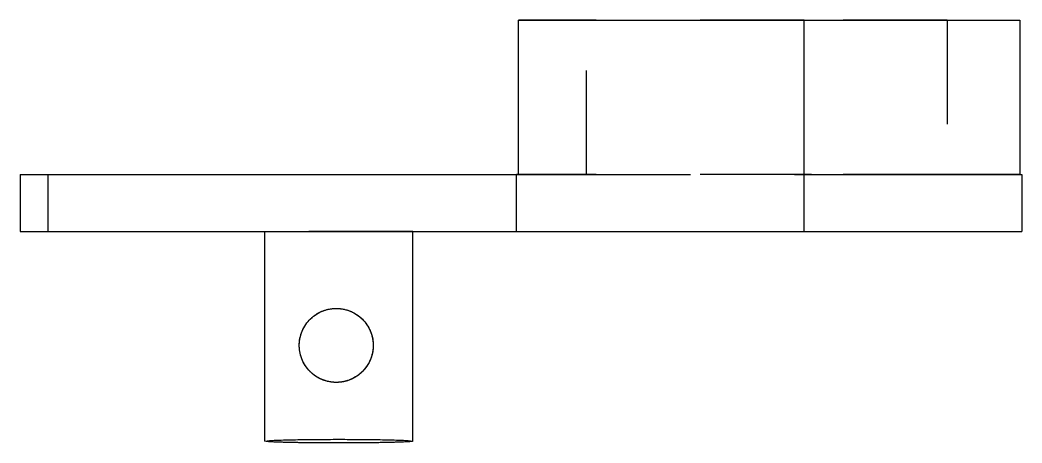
# Model space of a CAD drawing. Extents: x 0 to 1.57, y 0 to 1.56.
# Drawn here: x 0.611 to 1.574, y 1.155 to 1.561 of the extents above; entities that cross this region are included whole.
import ezdxf

# ---------------------------------------------------------------- set-up
doc = ezdxf.new("R2010")
doc.units = 0
doc.linetypes.add('HIDDEN', pattern=[0.04813, 0.032103, -0.016027])
doc.layers.add('LEFT', color=7, linetype='CONTINUOUS')
doc.layers.add('LEFT_HID', color=7, linetype='HIDDEN')

msp = doc.modelspace()

# ---------------------------------------------------------------- linework, layer by layer
at = {"layer": 'LEFT'}
for p, q in [((1.089752, 1.412809), (1.089752, 1.561247)), ((1.089752, 1.561247), (1.36434, 1.561247)), ((1.36434, 1.561247), (1.571372, 1.561247)), ((1.36434, 1.412809), (1.36434, 1.561247)), ((1.571372, 1.561247), (1.571372, 1.412809)), ((0.610943, 1.412809), (0.638025, 1.412809)), ((0.610943, 1.412809), (0.610943, 1.358122)), ((0.638025, 1.358122), (0.638025, 1.412809)), ((0.638025, 1.412809), (1.088025, 1.412809)), ((1.088025, 1.358122), (1.088025, 1.412809)), ((1.088025, 1.412809), (1.089752, 1.412809)), ((1.36434, 1.412809), (1.573551, 1.412809)), ((1.36434, 1.358122), (1.36434, 1.412809)), ((1.573551, 1.412809), (1.573551, 1.358122)), ((0.610943, 1.358122), (0.638025, 1.358122)), ((0.638025, 1.358122), (1.088025, 1.358122)), ((0.846232, 1.156801), (0.846232, 1.358122)), ((0.917284, 1.358121), (0.915541, 1.358122)), ((0.919028, 1.358122), (0.917284, 1.358121)), ((0.988337, 1.156801), (0.988337, 1.358122)), ((1.088025, 1.358122), (1.36434, 1.358122)), ((1.36434, 1.358122), (1.573551, 1.358122)), ((0.897409, 1.279752), (0.899012, 1.280596)), ((0.899012, 1.280596), (0.900656, 1.281357)), ((0.900656, 1.281357), (0.902337, 1.282033)), ((0.902337, 1.282033), (0.90405, 1.282623)), ((0.90405, 1.282623), (0.90579, 1.283124)), ((0.90579, 1.283124), (0.907555, 1.283536)), ((0.907555, 1.283536), (0.909337, 1.283858)), ((0.909337, 1.283858), (0.911134, 1.284088)), ((0.911134, 1.284088), (0.912941, 1.284227)), ((0.912941, 1.284227), (0.914752, 1.284273)), ((0.914752, 1.284273), (0.917284, 1.284183)), ((0.914752, 1.284273), (0.915684, 1.284261)), ((0.915684, 1.284261), (0.916617, 1.284224)), ((0.916617, 1.284224), (0.917547, 1.284163)), ((0.917284, 1.284183), (0.918968, 1.284022)), ((0.917547, 1.284163), (0.918476, 1.284077)), ((0.918476, 1.284077), (0.919403, 1.283967)), ((0.918968, 1.284022), (0.920641, 1.283781)), ((0.919403, 1.283967), (0.920326, 1.283833)), ((0.920326, 1.283833), (0.921245, 1.283674)), ((0.920641, 1.283781), (0.922302, 1.283461)), ((0.921245, 1.283674), (0.92216, 1.283492)), ((0.92216, 1.283492), (0.92307, 1.283285)), ((0.922302, 1.283461), (0.923945, 1.283063)), ((0.92307, 1.283285), (0.923974, 1.283055)), ((0.923945, 1.283063), (0.925567, 1.282586)), ((0.923974, 1.283055), (0.924871, 1.282801)), ((0.924871, 1.282801), (0.925762, 1.282524)), ((0.925567, 1.282586), (0.927165, 1.282033)), ((0.925762, 1.282524), (0.926645, 1.282223)), ((0.926645, 1.282223), (0.92752, 1.281899)), ((0.927165, 1.282033), (0.928735, 1.281405)), ((0.92752, 1.281899), (0.928386, 1.281552)), ((0.928386, 1.281552), (0.929243, 1.281183)), ((0.928735, 1.281405), (0.930273, 1.280703)), ((0.929243, 1.281183), (0.930089, 1.280791)), ((0.930089, 1.280791), (0.930926, 1.280378)), ((0.930273, 1.280703), (0.931776, 1.279928)), ((0.930926, 1.280378), (0.93175, 1.279942)), ((0.88653, 1.270326), (0.887667, 1.271737)), ((0.887667, 1.271737), (0.888874, 1.273087)), ((0.888874, 1.273087), (0.890149, 1.274375)), ((0.890149, 1.274375), (0.891487, 1.275596)), ((0.891487, 1.275596), (0.892886, 1.276747)), ((0.892886, 1.276747), (0.894342, 1.277825)), ((0.894342, 1.277825), (0.895851, 1.278828)), ((0.895851, 1.278828), (0.897409, 1.279752)), ((0.93175, 1.279942), (0.932564, 1.279485)), ((0.931776, 1.279928), (0.933241, 1.279082)), ((0.932564, 1.279485), (0.933365, 1.279007)), ((0.933241, 1.279082), (0.934663, 1.278168)), ((0.933365, 1.279007), (0.934153, 1.278508)), ((0.934153, 1.278508), (0.934927, 1.277988)), ((0.934663, 1.278168), (0.936041, 1.277188)), ((0.934927, 1.277988), (0.935688, 1.277448)), ((0.935688, 1.277448), (0.936435, 1.276889)), ((0.936041, 1.277188), (0.93737, 1.276142)), ((0.936435, 1.276889), (0.937166, 1.276309)), ((0.937166, 1.276309), (0.937882, 1.275711)), ((0.93737, 1.276142), (0.938648, 1.275035)), ((0.937882, 1.275711), (0.938582, 1.275095)), ((0.938582, 1.275095), (0.939266, 1.27446)), ((0.938648, 1.275035), (0.939872, 1.273868)), ((0.939266, 1.27446), (0.939932, 1.273808)), ((0.939872, 1.273868), (0.941039, 1.272644)), ((0.939932, 1.273808), (0.940582, 1.273138)), ((0.940582, 1.273138), (0.941213, 1.272451)), ((0.941039, 1.272644), (0.942146, 1.271366)), ((0.941213, 1.272451), (0.941826, 1.271748)), ((0.941826, 1.271748), (0.942421, 1.271029)), ((0.942146, 1.271366), (0.943191, 1.270037)), ((0.942421, 1.271029), (0.942997, 1.270295)), ((0.881341, 1.260822), (0.882, 1.26251)), ((0.882, 1.26251), (0.882744, 1.264161)), ((0.882744, 1.264161), (0.883571, 1.265773)), ((0.883571, 1.265773), (0.88448, 1.26734)), ((0.88448, 1.26734), (0.885467, 1.268859)), ((0.885467, 1.268859), (0.88653, 1.270326)), ((0.942997, 1.270295), (0.943553, 1.269546)), ((0.943191, 1.270037), (0.944172, 1.26866)), ((0.943553, 1.269546), (0.944089, 1.268783)), ((0.944089, 1.268783), (0.944605, 1.268006)), ((0.944172, 1.26866), (0.945087, 1.267237)), ((0.944605, 1.268006), (0.9451, 1.267215)), ((0.945087, 1.267237), (0.945932, 1.265773)), ((0.9451, 1.267215), (0.945575, 1.266412)), ((0.945575, 1.266412), (0.946028, 1.265597)), ((0.945932, 1.265773), (0.946707, 1.26427)), ((0.946028, 1.265597), (0.946459, 1.26477)), ((0.946459, 1.26477), (0.946869, 1.263931)), ((0.946707, 1.26427), (0.947409, 1.262732)), ((0.946869, 1.263931), (0.947257, 1.263083)), ((0.947257, 1.263083), (0.947622, 1.262225)), ((0.947409, 1.262732), (0.948038, 1.261162)), ((0.947622, 1.262225), (0.947965, 1.261357)), ((0.947965, 1.261357), (0.948284, 1.26048)), ((0.948038, 1.261162), (0.948591, 1.259564)), ((0.879255, 1.250197), (0.879375, 1.252004)), ((0.879316, 1.251285), (0.879359, 1.251825)), ((0.879359, 1.251825), (0.87941, 1.252364)), ((0.879375, 1.252004), (0.879587, 1.253803)), ((0.87941, 1.252364), (0.879469, 1.252902)), ((0.879469, 1.252902), (0.879537, 1.253439)), ((0.879537, 1.253439), (0.879612, 1.253975)), ((0.879587, 1.253803), (0.879891, 1.255589)), ((0.879612, 1.253975), (0.879696, 1.25451)), ((0.879696, 1.25451), (0.879788, 1.255043)), ((0.879788, 1.255043), (0.879888, 1.255575)), ((0.879888, 1.255575), (0.879996, 1.256106)), ((0.879891, 1.255589), (0.880285, 1.257358)), ((0.879996, 1.256106), (0.880112, 1.256634)), ((0.880142, 1.256766), (0.880305, 1.257437)), ((0.880285, 1.257358), (0.880768, 1.259103)), ((0.880333, 1.257549), (0.880989, 1.259802)), ((0.880768, 1.259103), (0.881341, 1.260822)), ((0.948284, 1.26048), (0.948581, 1.259596)), ((0.948581, 1.259596), (0.948854, 1.258704)), ((0.948591, 1.259564), (0.949067, 1.257942)), ((0.948854, 1.258704), (0.949104, 1.257805)), ((0.949067, 1.257942), (0.949466, 1.256298)), ((0.949104, 1.257805), (0.94933, 1.2569)), ((0.94933, 1.2569), (0.949532, 1.255989)), ((0.949466, 1.256298), (0.949786, 1.254638)), ((0.949532, 1.255989), (0.94971, 1.255074)), ((0.94971, 1.255074), (0.949864, 1.254154)), ((0.949786, 1.254638), (0.950027, 1.252964)), ((0.949864, 1.254154), (0.949994, 1.25323)), ((0.949994, 1.25323), (0.9501, 1.252303)), ((0.950027, 1.252964), (0.950187, 1.251281)), ((0.9501, 1.252303), (0.950181, 1.251374)), ((0.879226, 1.24858), (0.879227, 1.249122)), ((0.879232, 1.248039), (0.879226, 1.24858)), ((0.879227, 1.248385), (0.879255, 1.250197)), ((0.879227, 1.249122), (0.879237, 1.249663)), ((0.879292, 1.246575), (0.879227, 1.248385)), ((0.879247, 1.247498), (0.879232, 1.248039)), ((0.879237, 1.249663), (0.879255, 1.250204)), ((0.87927, 1.246957), (0.879247, 1.247498)), ((0.879255, 1.250204), (0.879282, 1.250745)), ((0.879302, 1.246417), (0.87927, 1.246957)), ((0.879282, 1.250745), (0.879316, 1.251285)), ((0.879449, 1.24477), (0.879292, 1.246575)), ((0.879341, 1.245877), (0.879302, 1.246417)), ((0.879389, 1.245337), (0.879341, 1.245877)), ((0.879445, 1.244799), (0.879389, 1.245337)), ((0.87951, 1.244261), (0.879445, 1.244799)), ((0.879697, 1.242975), (0.879449, 1.24477)), ((0.879582, 1.243725), (0.87951, 1.244261)), ((0.879663, 1.24319), (0.879582, 1.243725)), ((0.879751, 1.242656), (0.879663, 1.24319)), ((0.880037, 1.241196), (0.879697, 1.242975)), ((0.879848, 1.242123), (0.879751, 1.242656)), ((0.879953, 1.241592), (0.879848, 1.242123)), ((0.949786, 1.242855), (0.949466, 1.241195)), ((0.950027, 1.244529), (0.949786, 1.242855)), ((0.950187, 1.246212), (0.950027, 1.244529)), ((0.95022, 1.246713), (0.950154, 1.245782)), ((0.950181, 1.251374), (0.950237, 1.250442)), ((0.950187, 1.251281), (0.950268, 1.249592)), ((0.950268, 1.247901), (0.950187, 1.246212)), ((0.950261, 1.247645), (0.95022, 1.246713)), ((0.950237, 1.250442), (0.95027, 1.24951)), ((0.950278, 1.248577), (0.950261, 1.247645)), ((0.950268, 1.249592), (0.950268, 1.247901)), ((0.95027, 1.24951), (0.950278, 1.248577)), ((0.880066, 1.241062), (0.879953, 1.241592)), ((0.880467, 1.239436), (0.880037, 1.241196)), ((0.880187, 1.240535), (0.880066, 1.241062)), ((0.880317, 1.240009), (0.880187, 1.240535)), ((0.880454, 1.239485), (0.880317, 1.240009)), ((0.880599, 1.238964), (0.880454, 1.239485)), ((0.880986, 1.2377), (0.880467, 1.239436)), ((0.880752, 1.238445), (0.880599, 1.238964)), ((0.880913, 1.237928), (0.880752, 1.238445)), ((0.881082, 1.237413), (0.880913, 1.237928)), ((0.881593, 1.235994), (0.880986, 1.2377)), ((0.881258, 1.236902), (0.881082, 1.237413)), ((0.881443, 1.236393), (0.881258, 1.236902)), ((0.881635, 1.235886), (0.881443, 1.236393)), ((0.882287, 1.23432), (0.881593, 1.235994)), ((0.881834, 1.235383), (0.881635, 1.235886)), ((0.882042, 1.234883), (0.881834, 1.235383)), ((0.882257, 1.234386), (0.882042, 1.234883)), ((0.88248, 1.233893), (0.882257, 1.234386)), ((0.883064, 1.232684), (0.882287, 1.23432)), ((0.88271, 1.233403), (0.88248, 1.233893)), ((0.882947, 1.232917), (0.88271, 1.233403)), ((0.883192, 1.232434), (0.882947, 1.232917)), ((0.883924, 1.231089), (0.883064, 1.232684)), ((0.883444, 1.231955), (0.883192, 1.232434)), ((0.946707, 1.233223), (0.945932, 1.23172)), ((0.947409, 1.234761), (0.946707, 1.233223)), ((0.948038, 1.236331), (0.947409, 1.234761)), ((0.948591, 1.237929), (0.948038, 1.236331)), ((0.949067, 1.239551), (0.948591, 1.237929)), ((0.949466, 1.241195), (0.949067, 1.239551)), ((0.883704, 1.23148), (0.883444, 1.231955)), ((0.883971, 1.231009), (0.883704, 1.23148)), ((0.884864, 1.229541), (0.883924, 1.231089)), ((0.884244, 1.230542), (0.883971, 1.231009)), ((0.884525, 1.230079), (0.884244, 1.230542)), ((0.884813, 1.22962), (0.884525, 1.230079)), ((0.885108, 1.229166), (0.884813, 1.22962)), ((0.885882, 1.228042), (0.884864, 1.229541)), ((0.88541, 1.228717), (0.885108, 1.229166)), ((0.885719, 1.228272), (0.88541, 1.228717)), ((0.886034, 1.227832), (0.885719, 1.228272)), ((0.886975, 1.226597), (0.885882, 1.228042)), ((0.886356, 1.227397), (0.886034, 1.227832)), ((0.886685, 1.226967), (0.886356, 1.227397)), ((0.88702, 1.226542), (0.886685, 1.226967)), ((0.888141, 1.22521), (0.886975, 1.226597)), ((0.887361, 1.226122), (0.88702, 1.226542)), ((0.887709, 1.225707), (0.887361, 1.226122)), ((0.888063, 1.225298), (0.887709, 1.225707)), ((0.888424, 1.224894), (0.888063, 1.225298)), ((0.889375, 1.223884), (0.888141, 1.22521)), ((0.890675, 1.222623), (0.889375, 1.223884)), ((0.892038, 1.221429), (0.890675, 1.222623)), ((0.939872, 1.223625), (0.938648, 1.222458)), ((0.938776, 1.222575), (0.938658, 1.222467)), ((0.938893, 1.222683), (0.938776, 1.222575)), ((0.939009, 1.222791), (0.938893, 1.222683)), ((0.939126, 1.2229), (0.939009, 1.222791)), ((0.939241, 1.22301), (0.939126, 1.2229)), ((0.939356, 1.22312), (0.939241, 1.22301)), ((0.939471, 1.223231), (0.939356, 1.22312)), ((0.939585, 1.223342), (0.939471, 1.223231)), ((0.939699, 1.223453), (0.939585, 1.223342)), ((0.939812, 1.223566), (0.939699, 1.223453)), ((0.939925, 1.223678), (0.939812, 1.223566)), ((0.941039, 1.224849), (0.939872, 1.223625)), ((0.940037, 1.223791), (0.939925, 1.223678)), ((0.940149, 1.223905), (0.940037, 1.223791)), ((0.94026, 1.224019), (0.940149, 1.223905)), ((0.940371, 1.224134), (0.94026, 1.224019)), ((0.940481, 1.224249), (0.940371, 1.224134)), ((0.940591, 1.224365), (0.940481, 1.224249)), ((0.9407, 1.224481), (0.940591, 1.224365)), ((0.940808, 1.224598), (0.9407, 1.224481)), ((0.940916, 1.224715), (0.940808, 1.224598)), ((0.941024, 1.224832), (0.940916, 1.224715)), ((0.941131, 1.22495), (0.941024, 1.224832)), ((0.942146, 1.226127), (0.941039, 1.224849)), ((0.941237, 1.225069), (0.941131, 1.22495)), ((0.941343, 1.225188), (0.941237, 1.225069)), ((0.941449, 1.225308), (0.941343, 1.225188)), ((0.941554, 1.225428), (0.941449, 1.225308)), ((0.941658, 1.225548), (0.941554, 1.225428)), ((0.943191, 1.227456), (0.942146, 1.226127)), ((0.944172, 1.228833), (0.943191, 1.227456)), ((0.944543, 1.229392), (0.943621, 1.228042)), ((0.945087, 1.230256), (0.944172, 1.228833)), ((0.945932, 1.23172), (0.945087, 1.230256)), ((0.89346, 1.220307), (0.892038, 1.221429)), ((0.894938, 1.219259), (0.89346, 1.220307)), ((0.896467, 1.218287), (0.894938, 1.219259)), ((0.898043, 1.217395), (0.896467, 1.218287)), ((0.899663, 1.216584), (0.898043, 1.217395)), ((0.901322, 1.215856), (0.899663, 1.216584)), ((0.903017, 1.215214), (0.901322, 1.215856)), ((0.904741, 1.21466), (0.903017, 1.215214)), ((0.906492, 1.214194), (0.904741, 1.21466)), ((0.908886, 1.213708), (0.904841, 1.214631)), ((0.908264, 1.213818), (0.906492, 1.214194)), ((0.910053, 1.213532), (0.908264, 1.213818)), ((0.911854, 1.213339), (0.910053, 1.213532)), ((0.913663, 1.213237), (0.911854, 1.213339)), ((0.915475, 1.213228), (0.913663, 1.213237)), ((0.917284, 1.213311), (0.915475, 1.213228)), ((0.918968, 1.213471), (0.917284, 1.213311)), ((0.920641, 1.213712), (0.918968, 1.213471)), ((0.922302, 1.214032), (0.920641, 1.213712)), ((0.923945, 1.21443), (0.922302, 1.214032)), ((0.925567, 1.214907), (0.923945, 1.21443)), ((0.927165, 1.21546), (0.925567, 1.214907)), ((0.927265, 1.215497), (0.926277, 1.215142)), ((0.928735, 1.216088), (0.927165, 1.21546)), ((0.930273, 1.21679), (0.928735, 1.216088)), ((0.931776, 1.217565), (0.930273, 1.21679)), ((0.933241, 1.218411), (0.931776, 1.217565)), ((0.934663, 1.219325), (0.933241, 1.218411)), ((0.934255, 1.219052), (0.934121, 1.218965)), ((0.934388, 1.21914), (0.934255, 1.219052)), ((0.93452, 1.219228), (0.934388, 1.21914)), ((0.934652, 1.219317), (0.93452, 1.219228)), ((0.934784, 1.219407), (0.934652, 1.219317)), ((0.936041, 1.220306), (0.934663, 1.219325)), ((0.934916, 1.219497), (0.934784, 1.219407)), ((0.935047, 1.219588), (0.934916, 1.219497)), ((0.935177, 1.219679), (0.935047, 1.219588)), ((0.935307, 1.219771), (0.935177, 1.219679)), ((0.935437, 1.219864), (0.935307, 1.219771)), ((0.935567, 1.219957), (0.935437, 1.219864)), ((0.935696, 1.22005), (0.935567, 1.219957)), ((0.935824, 1.220145), (0.935696, 1.22005)), ((0.935952, 1.220239), (0.935824, 1.220145)), ((0.93608, 1.220335), (0.935952, 1.220239)), ((0.93737, 1.221351), (0.936041, 1.220306)), ((0.936207, 1.220431), (0.93608, 1.220335)), ((0.936334, 1.220527), (0.936207, 1.220431)), ((0.93646, 1.220624), (0.936334, 1.220527)), ((0.936586, 1.220722), (0.93646, 1.220624)), ((0.936712, 1.22082), (0.936586, 1.220722)), ((0.936837, 1.220919), (0.936712, 1.22082)), ((0.936961, 1.221018), (0.936837, 1.220919)), ((0.937086, 1.221118), (0.936961, 1.221018)), ((0.937209, 1.221219), (0.937086, 1.221118)), ((0.937332, 1.22132), (0.937209, 1.221219)), ((0.937455, 1.221421), (0.937332, 1.22132)), ((0.938648, 1.222458), (0.93737, 1.221351)), ((0.937578, 1.221524), (0.937455, 1.221421)), ((0.9377, 1.221626), (0.937578, 1.221524)), ((0.937821, 1.221729), (0.9377, 1.221626)), ((0.937942, 1.221833), (0.937821, 1.221729)), ((0.938062, 1.221937), (0.937942, 1.221833)), ((0.938182, 1.222042), (0.938062, 1.221937)), ((0.938302, 1.222148), (0.938182, 1.222042)), ((0.938421, 1.222254), (0.938302, 1.222148)), ((0.93854, 1.22236), (0.938421, 1.222254)), ((0.938658, 1.222467), (0.93854, 1.22236)), ((0.847294, 1.156501), (0.846232, 1.156801)), ((0.848416, 1.156372), (0.847294, 1.156501)), ((0.849541, 1.156275), (0.848416, 1.156372)), ((0.850668, 1.156194), (0.849541, 1.156275)), ((0.851795, 1.156125), (0.850668, 1.156194)), ((0.852922, 1.156062), (0.851795, 1.156125)), ((0.85405, 1.156006), (0.852922, 1.156062)), ((0.855179, 1.155954), (0.85405, 1.156006)), ((0.856307, 1.155906), (0.855179, 1.155954)), ((0.857435, 1.155861), (0.856307, 1.155906)), ((0.858564, 1.155819), (0.857435, 1.155861)), ((0.859693, 1.15578), (0.858564, 1.155819)), ((0.860821, 1.155742), (0.859693, 1.15578)), ((0.86195, 1.155707), (0.860821, 1.155742)), ((0.863079, 1.155674), (0.86195, 1.155707)), ((0.864208, 1.155642), (0.863079, 1.155674)), ((0.865337, 1.155611), (0.864208, 1.155642)), ((0.866466, 1.155582), (0.865337, 1.155611)), ((0.867595, 1.155555), (0.866466, 1.155582)), ((0.868724, 1.155528), (0.867595, 1.155555)), ((0.869853, 1.155503), (0.868724, 1.155528)), ((0.870982, 1.155478), (0.869853, 1.155503)), ((0.872112, 1.155455), (0.870982, 1.155478)), ((0.873241, 1.155433), (0.872112, 1.155455)), ((0.87437, 1.155411), (0.873241, 1.155433)), ((0.875499, 1.155391), (0.87437, 1.155411)), ((0.876628, 1.155371), (0.875499, 1.155391)), ((0.877757, 1.155352), (0.876628, 1.155371)), ((0.878887, 1.155334), (0.877757, 1.155352)), ((0.880016, 1.155316), (0.878887, 1.155334)), ((0.881145, 1.1553), (0.880016, 1.155316)), ((0.882274, 1.155284), (0.881145, 1.1553)), ((0.883404, 1.155268), (0.882274, 1.155284)), ((0.884533, 1.155254), (0.883404, 1.155268)), ((0.885662, 1.155239), (0.884533, 1.155254)), ((0.886792, 1.155226), (0.885662, 1.155239)), ((0.887921, 1.155213), (0.886792, 1.155226)), ((0.88905, 1.155201), (0.887921, 1.155213)), ((0.89018, 1.155189), (0.88905, 1.155201)), ((0.891309, 1.155178), (0.89018, 1.155189)), ((0.892438, 1.155167), (0.891309, 1.155178)), ((0.893568, 1.155157), (0.892438, 1.155167)), ((0.894697, 1.155148), (0.893568, 1.155157)), ((0.895826, 1.155139), (0.894697, 1.155148)), ((0.896956, 1.15513), (0.895826, 1.155139)), ((0.898085, 1.155122), (0.896956, 1.15513)), ((0.937613, 1.15513), (0.936484, 1.155122)), ((0.938742, 1.155139), (0.937613, 1.15513)), ((0.939872, 1.155148), (0.938742, 1.155139)), ((0.941001, 1.155157), (0.939872, 1.155148)), ((0.94213, 1.155167), (0.941001, 1.155157)), ((0.94326, 1.155178), (0.94213, 1.155167)), ((0.944389, 1.155189), (0.94326, 1.155178)), ((0.945518, 1.155201), (0.944389, 1.155189)), ((0.946648, 1.155213), (0.945518, 1.155201)), ((0.947777, 1.155226), (0.946648, 1.155213)), ((0.948906, 1.155239), (0.947777, 1.155226)), ((0.950035, 1.155254), (0.948906, 1.155239)), ((0.951165, 1.155268), (0.950035, 1.155254)), ((0.952294, 1.155284), (0.951165, 1.155268)), ((0.953423, 1.1553), (0.952294, 1.155284)), ((0.954553, 1.155316), (0.953423, 1.1553)), ((0.955682, 1.155334), (0.954553, 1.155316)), ((0.956811, 1.155352), (0.955682, 1.155334)), ((0.95794, 1.155371), (0.956811, 1.155352)), ((0.959069, 1.155391), (0.95794, 1.155371)), ((0.960199, 1.155411), (0.959069, 1.155391)), ((0.961328, 1.155433), (0.960199, 1.155411)), ((0.962457, 1.155455), (0.961328, 1.155433)), ((0.963586, 1.155478), (0.962457, 1.155455)), ((0.964715, 1.155503), (0.963586, 1.155478)), ((0.965844, 1.155528), (0.964715, 1.155503)), ((0.966973, 1.155555), (0.965844, 1.155528)), ((0.968102, 1.155582), (0.966973, 1.155555)), ((0.969231, 1.155611), (0.968102, 1.155582)), ((0.97036, 1.155642), (0.969231, 1.155611)), ((0.971489, 1.155674), (0.97036, 1.155642)), ((0.972618, 1.155707), (0.971489, 1.155674)), ((0.973747, 1.155742), (0.972618, 1.155707)), ((0.974876, 1.15578), (0.973747, 1.155742)), ((0.976005, 1.155819), (0.974876, 1.15578)), ((0.977133, 1.155861), (0.976005, 1.155819)), ((0.978262, 1.155906), (0.977133, 1.155861)), ((0.97939, 1.155954), (0.978262, 1.155906)), ((0.980518, 1.156006), (0.97939, 1.155954)), ((0.981646, 1.156062), (0.980518, 1.156006)), ((0.982774, 1.156125), (0.981646, 1.156062)), ((0.983901, 1.156194), (0.982774, 1.156125)), ((0.985028, 1.156275), (0.983901, 1.156194)), ((0.986153, 1.156372), (0.985028, 1.156275)), ((0.987275, 1.156501), (0.986153, 1.156372)), ((0.988337, 1.156801), (0.987275, 1.156501)), ((0.899214, 1.155115), (0.898085, 1.155122)), ((0.900344, 1.155108), (0.899214, 1.155115)), ((0.901473, 1.155101), (0.900344, 1.155108)), ((0.902602, 1.155095), (0.901473, 1.155101)), ((0.903732, 1.155089), (0.902602, 1.155095)), ((0.904861, 1.155084), (0.903732, 1.155089)), ((0.905991, 1.155079), (0.904861, 1.155084)), ((0.90712, 1.155075), (0.905991, 1.155079)), ((0.908249, 1.155071), (0.90712, 1.155075)), ((0.909379, 1.155068), (0.908249, 1.155071)), ((0.910508, 1.155065), (0.909379, 1.155068)), ((0.911637, 1.155063), (0.910508, 1.155065)), ((0.912767, 1.155061), (0.911637, 1.155063)), ((0.913896, 1.155059), (0.912767, 1.155061)), ((0.915026, 1.155058), (0.913896, 1.155059)), ((0.916155, 1.155057), (0.915026, 1.155058)), ((0.917284, 1.155057), (0.916155, 1.155057)), ((0.918414, 1.155057), (0.917284, 1.155057)), ((0.919543, 1.155058), (0.918414, 1.155057)), ((0.920672, 1.155059), (0.919543, 1.155058)), ((0.921802, 1.155061), (0.920672, 1.155059)), ((0.922931, 1.155063), (0.921802, 1.155061)), ((0.924061, 1.155065), (0.922931, 1.155063)), ((0.92519, 1.155068), (0.924061, 1.155065)), ((0.926319, 1.155071), (0.92519, 1.155068)), ((0.927449, 1.155075), (0.926319, 1.155071)), ((0.928578, 1.155079), (0.927449, 1.155075)), ((0.929707, 1.155084), (0.928578, 1.155079)), ((0.930837, 1.155089), (0.929707, 1.155084)), ((0.931966, 1.155095), (0.930837, 1.155089)), ((0.933096, 1.155101), (0.931966, 1.155095)), ((0.934225, 1.155108), (0.933096, 1.155101)), ((0.935354, 1.155115), (0.934225, 1.155108)), ((0.936484, 1.155122), (0.935354, 1.155115))]:
    msp.add_line(p, q, dxfattribs=at)
at = {"layer": 'LEFT_HID', "linetype": 'HIDDEN'}
for p, q in [((1.089752, 1.561247), (1.15513, 1.561247)), ((1.15513, 1.561247), (1.089752, 1.561247)), ((1.15513, 1.412809), (1.15513, 1.561247)), ((1.15513, 1.561247), (1.36434, 1.561247)), ((1.36434, 1.561247), (1.15513, 1.561247)), ((1.15513, 1.412809), (1.15513, 1.561247)), ((1.36434, 1.561247), (1.501635, 1.561247)), ((1.501635, 1.561247), (1.36434, 1.561247)), ((1.501635, 1.561247), (1.501635, 1.412809)), ((1.36434, 1.412809), (1.088025, 1.412809)), ((1.15513, 1.412809), (1.089752, 1.412809)), ((1.089752, 1.412809), (1.15513, 1.412809)), ((1.36434, 1.412809), (1.089752, 1.412809)), ((1.36434, 1.412809), (1.15513, 1.412809)), ((1.15513, 1.412809), (1.36434, 1.412809)), ((1.36434, 1.412809), (1.571372, 1.412809)), ((1.571372, 1.412809), (1.36434, 1.412809)), ((1.36434, 1.412809), (1.501635, 1.412809)), ((1.501635, 1.412809), (1.36434, 1.412809)), ((0.988337, 1.358122), (0.846232, 1.358122)), ((0.846232, 1.358122), (0.915541, 1.358122)), ((0.919028, 1.358122), (0.915541, 1.358122)), ((0.919028, 1.358122), (0.988337, 1.358122)), ((0.897789, 1.279962), (0.898414, 1.280293)), ((0.898414, 1.280293), (0.899045, 1.280612)), ((0.899045, 1.280612), (0.899683, 1.280919)), ((0.899683, 1.280919), (0.900327, 1.281212)), ((0.900327, 1.281212), (0.900976, 1.281493)), ((0.900976, 1.281493), (0.90163, 1.281761)), ((0.90163, 1.281761), (0.90229, 1.282016)), ((0.90229, 1.282016), (0.902955, 1.282257)), ((0.902955, 1.282257), (0.903625, 1.282485)), ((0.903625, 1.282485), (0.904299, 1.2827)), ((0.904299, 1.2827), (0.904977, 1.282902)), ((0.904977, 1.282902), (0.905659, 1.283089)), ((0.905659, 1.283089), (0.906344, 1.283264)), ((0.906344, 1.283264), (0.907033, 1.283424)), ((0.907033, 1.283424), (0.907725, 1.283571)), ((0.907725, 1.283571), (0.90842, 1.283704)), ((0.90842, 1.283704), (0.909117, 1.283823)), ((0.909117, 1.283823), (0.909816, 1.283928)), ((0.909816, 1.283928), (0.910518, 1.28402)), ((0.910518, 1.28402), (0.911221, 1.284097)), ((0.911221, 1.284097), (0.911925, 1.28416)), ((0.911925, 1.28416), (0.912631, 1.28421)), ((0.912631, 1.28421), (0.913337, 1.284245)), ((0.913337, 1.284245), (0.914044, 1.284266)), ((0.914044, 1.284266), (0.914752, 1.284273)), ((0.886576, 1.270385), (0.887012, 1.270942)), ((0.887012, 1.270942), (0.88746, 1.27149)), ((0.88746, 1.27149), (0.887918, 1.272029)), ((0.887918, 1.272029), (0.888387, 1.272558)), ((0.888387, 1.272558), (0.888866, 1.273079)), ((0.888866, 1.273079), (0.889356, 1.273589)), ((0.889356, 1.273589), (0.889855, 1.27409)), ((0.889855, 1.27409), (0.890365, 1.274581)), ((0.890365, 1.274581), (0.890884, 1.275061)), ((0.890884, 1.275061), (0.891412, 1.275531)), ((0.891412, 1.275531), (0.89195, 1.27599)), ((0.89195, 1.27599), (0.892497, 1.276439)), ((0.892497, 1.276439), (0.893053, 1.276876)), ((0.893053, 1.276876), (0.893617, 1.277303)), ((0.893617, 1.277303), (0.89419, 1.277718)), ((0.89419, 1.277718), (0.894771, 1.278122)), ((0.894771, 1.278122), (0.89536, 1.278514)), ((0.89536, 1.278514), (0.895956, 1.278894)), ((0.895956, 1.278894), (0.89656, 1.279262)), ((0.89656, 1.279262), (0.897171, 1.279618)), ((0.897171, 1.279618), (0.897789, 1.279962)), ((0.881216, 1.260472), (0.881456, 1.261137)), ((0.881456, 1.261137), (0.881709, 1.261798)), ((0.881709, 1.261798), (0.881976, 1.262453)), ((0.881976, 1.262453), (0.882255, 1.263103)), ((0.882255, 1.263103), (0.882547, 1.263747)), ((0.882547, 1.263747), (0.882853, 1.264385)), ((0.882853, 1.264385), (0.88317, 1.265017)), ((0.88317, 1.265017), (0.8835, 1.265643)), ((0.8835, 1.265643), (0.883843, 1.266261)), ((0.883843, 1.266261), (0.884198, 1.266873)), ((0.884198, 1.266873), (0.884565, 1.267478)), ((0.884565, 1.267478), (0.884944, 1.268075)), ((0.884944, 1.268075), (0.885334, 1.268665)), ((0.885334, 1.268665), (0.885737, 1.269247)), ((0.885737, 1.269247), (0.886151, 1.26982)), ((0.886151, 1.26982), (0.886576, 1.270385)), ((0.880112, 1.256634), (0.880142, 1.256766)), ((0.880305, 1.257437), (0.880333, 1.257549)), ((0.880989, 1.259802), (0.881216, 1.260472)), ((0.949618, 1.241932), (0.949564, 1.24166)), ((0.949671, 1.242205), (0.949618, 1.241932)), ((0.949721, 1.242478), (0.949671, 1.242205)), ((0.949769, 1.242752), (0.949721, 1.242478)), ((0.949814, 1.243026), (0.949769, 1.242752)), ((0.949858, 1.2433), (0.949814, 1.243026)), ((0.9499, 1.243575), (0.949858, 1.2433)), ((0.949939, 1.24385), (0.9499, 1.243575)), ((0.949976, 1.244125), (0.949939, 1.24385)), ((0.950011, 1.244401), (0.949976, 1.244125)), ((0.950044, 1.244676), (0.950011, 1.244401)), ((0.950075, 1.244952), (0.950044, 1.244676)), ((0.950103, 1.245229), (0.950075, 1.244952)), ((0.95013, 1.245505), (0.950103, 1.245229)), ((0.950154, 1.245782), (0.95013, 1.245505)), ((0.946225, 1.232268), (0.946095, 1.232023)), ((0.946353, 1.232515), (0.946225, 1.232268)), ((0.946479, 1.232763), (0.946353, 1.232515)), ((0.946603, 1.233011), (0.946479, 1.232763)), ((0.946725, 1.233261), (0.946603, 1.233011)), ((0.946845, 1.233511), (0.946725, 1.233261)), ((0.946963, 1.233763), (0.946845, 1.233511)), ((0.94708, 1.234015), (0.946963, 1.233763)), ((0.947194, 1.234268), (0.94708, 1.234015)), ((0.947306, 1.234522), (0.947194, 1.234268)), ((0.947416, 1.234777), (0.947306, 1.234522)), ((0.947524, 1.235033), (0.947416, 1.234777)), ((0.947631, 1.23529), (0.947524, 1.235033)), ((0.947735, 1.235547), (0.947631, 1.23529)), ((0.947837, 1.235805), (0.947735, 1.235547)), ((0.947937, 1.236065), (0.947837, 1.235805)), ((0.948035, 1.236324), (0.947937, 1.236065)), ((0.948132, 1.236585), (0.948035, 1.236324)), ((0.948226, 1.236846), (0.948132, 1.236585)), ((0.948318, 1.237108), (0.948226, 1.236846)), ((0.948408, 1.237371), (0.948318, 1.237108)), ((0.948496, 1.237635), (0.948408, 1.237371)), ((0.948581, 1.237899), (0.948496, 1.237635)), ((0.948665, 1.238164), (0.948581, 1.237899)), ((0.948747, 1.238429), (0.948665, 1.238164)), ((0.948827, 1.238695), (0.948747, 1.238429)), ((0.948904, 1.238962), (0.948827, 1.238695)), ((0.94898, 1.239229), (0.948904, 1.238962)), ((0.949053, 1.239497), (0.94898, 1.239229)), ((0.949124, 1.239766), (0.949053, 1.239497)), ((0.949193, 1.240035), (0.949124, 1.239766)), ((0.94926, 1.240304), (0.949193, 1.240035)), ((0.949325, 1.240575), (0.94926, 1.240304)), ((0.949388, 1.240845), (0.949325, 1.240575)), ((0.949449, 1.241116), (0.949388, 1.240845)), ((0.949507, 1.241388), (0.949449, 1.241116)), ((0.949564, 1.24166), (0.949507, 1.241388)), ((0.888634, 1.224664), (0.888424, 1.224894)), ((0.888846, 1.224436), (0.888634, 1.224664)), ((0.88906, 1.22421), (0.888846, 1.224436)), ((0.889276, 1.223986), (0.88906, 1.22421)), ((0.889494, 1.223764), (0.889276, 1.223986)), ((0.889714, 1.223543), (0.889494, 1.223764)), ((0.889935, 1.223325), (0.889714, 1.223543)), ((0.890159, 1.223108), (0.889935, 1.223325)), ((0.890385, 1.222894), (0.890159, 1.223108)), ((0.890612, 1.222681), (0.890385, 1.222894)), ((0.890841, 1.222471), (0.890612, 1.222681)), ((0.943621, 1.228042), (0.941658, 1.225548)), ((0.944693, 1.229626), (0.944543, 1.229392)), ((0.944842, 1.22986), (0.944693, 1.229626)), ((0.944989, 1.230096), (0.944842, 1.22986)), ((0.945134, 1.230333), (0.944989, 1.230096)), ((0.945277, 1.230571), (0.945134, 1.230333)), ((0.945418, 1.23081), (0.945277, 1.230571)), ((0.945557, 1.231051), (0.945418, 1.23081)), ((0.945695, 1.231292), (0.945557, 1.231051)), ((0.94583, 1.231535), (0.945695, 1.231292)), ((0.945964, 1.231778), (0.94583, 1.231535)), ((0.946095, 1.232023), (0.945964, 1.231778)), ((0.891072, 1.222262), (0.890841, 1.222471)), ((0.891305, 1.222056), (0.891072, 1.222262)), ((0.89154, 1.221852), (0.891305, 1.222056)), ((0.891777, 1.221649), (0.89154, 1.221852)), ((0.892015, 1.221449), (0.891777, 1.221649)), ((0.892255, 1.221251), (0.892015, 1.221449)), ((0.892497, 1.221055), (0.892255, 1.221251)), ((0.89274, 1.220861), (0.892497, 1.221055)), ((0.892985, 1.220669), (0.89274, 1.220861)), ((0.893232, 1.22048), (0.892985, 1.220669)), ((0.893481, 1.220292), (0.893232, 1.22048)), ((0.893731, 1.220107), (0.893481, 1.220292)), ((0.893982, 1.219924), (0.893731, 1.220107)), ((0.894236, 1.219743), (0.893982, 1.219924)), ((0.894491, 1.219564), (0.894236, 1.219743)), ((0.894747, 1.219388), (0.894491, 1.219564)), ((0.895005, 1.219214), (0.894747, 1.219388)), ((0.895264, 1.219042), (0.895005, 1.219214)), ((0.895525, 1.218872), (0.895264, 1.219042)), ((0.895788, 1.218705), (0.895525, 1.218872)), ((0.896052, 1.21854), (0.895788, 1.218705)), ((0.896317, 1.218377), (0.896052, 1.21854)), ((0.896584, 1.218217), (0.896317, 1.218377)), ((0.896852, 1.218059), (0.896584, 1.218217)), ((0.897122, 1.217903), (0.896852, 1.218059)), ((0.897393, 1.21775), (0.897122, 1.217903)), ((0.897665, 1.217599), (0.897393, 1.21775)), ((0.897938, 1.217451), (0.897665, 1.217599)), ((0.898213, 1.217305), (0.897938, 1.217451)), ((0.898489, 1.217161), (0.898213, 1.217305)), ((0.898767, 1.21702), (0.898489, 1.217161)), ((0.899045, 1.216881), (0.898767, 1.21702)), ((0.899325, 1.216744), (0.899045, 1.216881)), ((0.899606, 1.216611), (0.899325, 1.216744)), ((0.899888, 1.216479), (0.899606, 1.216611)), ((0.900171, 1.21635), (0.899888, 1.216479)), ((0.900456, 1.216224), (0.900171, 1.21635)), ((0.900741, 1.2161), (0.900456, 1.216224)), ((0.901028, 1.215978), (0.900741, 1.2161)), ((0.901315, 1.215859), (0.901028, 1.215978)), ((0.901604, 1.215743), (0.901315, 1.215859)), ((0.901894, 1.215629), (0.901604, 1.215743)), ((0.902184, 1.215517), (0.901894, 1.215629)), ((0.902476, 1.215409), (0.902184, 1.215517)), ((0.902768, 1.215302), (0.902476, 1.215409)), ((0.903062, 1.215199), (0.902768, 1.215302)), ((0.903356, 1.215097), (0.903062, 1.215199)), ((0.903652, 1.214999), (0.903356, 1.215097)), ((0.903948, 1.214903), (0.903652, 1.214999)), ((0.904245, 1.21481), (0.903948, 1.214903)), ((0.904542, 1.214719), (0.904245, 1.21481)), ((0.904841, 1.214631), (0.904542, 1.214719)), ((0.909162, 1.213663), (0.908886, 1.213708)), ((0.909439, 1.21362), (0.909162, 1.213663)), ((0.909715, 1.213579), (0.909439, 1.21362)), ((0.909993, 1.21354), (0.909715, 1.213579)), ((0.91027, 1.213504), (0.909993, 1.21354)), ((0.910548, 1.21347), (0.91027, 1.213504)), ((0.910826, 1.213438), (0.910548, 1.21347)), ((0.911104, 1.213408), (0.910826, 1.213438)), ((0.911383, 1.21338), (0.911104, 1.213408)), ((0.911661, 1.213355), (0.911383, 1.21338)), ((0.91194, 1.213332), (0.911661, 1.213355)), ((0.912219, 1.213311), (0.91194, 1.213332)), ((0.912498, 1.213292), (0.912219, 1.213311)), ((0.912778, 1.213275), (0.912498, 1.213292)), ((0.913057, 1.213261), (0.912778, 1.213275)), ((0.913337, 1.213248), (0.913057, 1.213261)), ((0.913616, 1.213238), (0.913337, 1.213248)), ((0.913896, 1.213231), (0.913616, 1.213238)), ((0.914176, 1.213225), (0.913896, 1.213231)), ((0.914456, 1.213221), (0.914176, 1.213225)), ((0.914736, 1.21322), (0.914456, 1.213221)), ((0.915015, 1.213221), (0.914736, 1.21322)), ((0.915295, 1.213224), (0.915015, 1.213221)), ((0.915575, 1.21323), (0.915295, 1.213224)), ((0.915855, 1.213237), (0.915575, 1.21323)), ((0.916135, 1.213247), (0.915855, 1.213237)), ((0.916414, 1.213259), (0.916135, 1.213247)), ((0.916694, 1.213273), (0.916414, 1.213259)), ((0.916973, 1.21329), (0.916694, 1.213273)), ((0.917252, 1.213308), (0.916973, 1.21329)), ((0.917531, 1.213329), (0.917252, 1.213308)), ((0.91781, 1.213352), (0.917531, 1.213329)), ((0.918089, 1.213377), (0.91781, 1.213352)), ((0.918367, 1.213405), (0.918089, 1.213377)), ((0.918646, 1.213434), (0.918367, 1.213405)), ((0.918924, 1.213466), (0.918646, 1.213434)), ((0.919201, 1.2135), (0.918924, 1.213466)), ((0.919479, 1.213536), (0.919201, 1.2135)), ((0.919756, 1.213575), (0.919479, 1.213536)), ((0.920033, 1.213615), (0.919756, 1.213575)), ((0.92031, 1.213658), (0.920033, 1.213615)), ((0.920586, 1.213703), (0.92031, 1.213658)), ((0.920862, 1.21375), (0.920586, 1.213703)), ((0.921137, 1.213799), (0.920862, 1.21375)), ((0.921412, 1.21385), (0.921137, 1.213799)), ((0.921687, 1.213904), (0.921412, 1.21385)), ((0.921961, 1.213959), (0.921687, 1.213904)), ((0.922235, 1.214017), (0.921961, 1.213959)), ((0.922508, 1.214077), (0.922235, 1.214017)), ((0.922781, 1.21414), (0.922508, 1.214077)), ((0.923054, 1.214204), (0.922781, 1.21414)), ((0.923325, 1.21427), (0.923054, 1.214204)), ((0.923597, 1.214339), (0.923325, 1.21427)), ((0.923867, 1.21441), (0.923597, 1.214339)), ((0.924138, 1.214483), (0.923867, 1.21441)), ((0.924407, 1.214558), (0.924138, 1.214483)), ((0.924676, 1.214635), (0.924407, 1.214558)), ((0.924945, 1.214714), (0.924676, 1.214635)), ((0.925212, 1.214795), (0.924945, 1.214714)), ((0.925479, 1.214879), (0.925212, 1.214795)), ((0.925746, 1.214964), (0.925479, 1.214879)), ((0.926012, 1.215052), (0.925746, 1.214964)), ((0.926277, 1.215142), (0.926012, 1.215052)), ((0.92738, 1.21554), (0.927265, 1.215497)), ((0.927494, 1.215584), (0.92738, 1.21554)), ((0.927608, 1.215628), (0.927494, 1.215584)), ((0.927722, 1.215672), (0.927608, 1.215628)), ((0.927835, 1.215717), (0.927722, 1.215672)), ((0.927949, 1.215762), (0.927835, 1.215717)), ((0.928062, 1.215808), (0.927949, 1.215762)), ((0.928175, 1.215854), (0.928062, 1.215808)), ((0.928288, 1.2159), (0.928175, 1.215854)), ((0.928401, 1.215947), (0.928288, 1.2159)), ((0.928514, 1.215994), (0.928401, 1.215947)), ((0.928627, 1.216042), (0.928514, 1.215994)), ((0.928739, 1.21609), (0.928627, 1.216042)), ((0.928851, 1.216138), (0.928739, 1.21609)), ((0.928963, 1.216187), (0.928851, 1.216138)), ((0.929075, 1.216236), (0.928963, 1.216187)), ((0.929187, 1.216285), (0.929075, 1.216236)), ((0.929299, 1.216335), (0.929187, 1.216285)), ((0.92941, 1.216385), (0.929299, 1.216335)), ((0.929521, 1.216436), (0.92941, 1.216385)), ((0.929632, 1.216487), (0.929521, 1.216436)), ((0.929743, 1.216538), (0.929632, 1.216487)), ((0.929854, 1.21659), (0.929743, 1.216538)), ((0.929964, 1.216642), (0.929854, 1.21659)), ((0.930075, 1.216695), (0.929964, 1.216642)), ((0.930185, 1.216748), (0.930075, 1.216695)), ((0.930295, 1.216801), (0.930185, 1.216748)), ((0.930405, 1.216854), (0.930295, 1.216801)), ((0.930514, 1.216908), (0.930405, 1.216854)), ((0.930624, 1.216963), (0.930514, 1.216908)), ((0.930733, 1.217018), (0.930624, 1.216963)), ((0.930842, 1.217073), (0.930733, 1.217018)), ((0.930951, 1.217128), (0.930842, 1.217073)), ((0.931059, 1.217184), (0.930951, 1.217128)), ((0.931168, 1.21724), (0.931059, 1.217184)), ((0.931276, 1.217297), (0.931168, 1.21724)), ((0.931384, 1.217354), (0.931276, 1.217297)), ((0.931492, 1.217412), (0.931384, 1.217354)), ((0.9316, 1.217469), (0.931492, 1.217412)), ((0.931707, 1.217527), (0.9316, 1.217469)), ((0.931814, 1.217586), (0.931707, 1.217527)), ((0.931921, 1.217645), (0.931814, 1.217586)), ((0.932028, 1.217704), (0.931921, 1.217645)), ((0.932135, 1.217764), (0.932028, 1.217704)), ((0.932241, 1.217824), (0.932135, 1.217764)), ((0.932348, 1.217884), (0.932241, 1.217824)), ((0.932454, 1.217945), (0.932348, 1.217884)), ((0.93256, 1.218006), (0.932454, 1.217945)), ((0.932665, 1.218067), (0.93256, 1.218006)), ((0.932771, 1.218129), (0.932665, 1.218067)), ((0.932876, 1.218191), (0.932771, 1.218129)), ((0.932981, 1.218254), (0.932876, 1.218191)), ((0.933086, 1.218317), (0.932981, 1.218254)), ((0.93319, 1.21838), (0.933086, 1.218317)), ((0.933294, 1.218443), (0.93319, 1.21838)), ((0.933399, 1.218507), (0.933294, 1.218443)), ((0.933502, 1.218572), (0.933399, 1.218507)), ((0.933606, 1.218636), (0.933502, 1.218572)), ((0.93371, 1.218701), (0.933606, 1.218636)), ((0.933813, 1.218767), (0.93371, 1.218701)), ((0.933916, 1.218832), (0.933813, 1.218767)), ((0.934019, 1.218899), (0.933916, 1.218832)), ((0.934121, 1.218965), (0.934019, 1.218899)), ((0.846232, 1.156801), (0.848416, 1.15723)), ((0.848416, 1.15723), (0.850668, 1.157407)), ((0.850668, 1.157407), (0.852922, 1.15754)), ((0.852922, 1.15754), (0.855179, 1.157648)), ((0.855179, 1.157648), (0.857435, 1.157741)), ((0.857435, 1.157741), (0.859693, 1.157822)), ((0.859693, 1.157822), (0.86195, 1.157895)), ((0.86195, 1.157895), (0.864208, 1.15796)), ((0.864208, 1.15796), (0.866466, 1.15802)), ((0.866466, 1.15802), (0.868724, 1.158074)), ((0.868724, 1.158074), (0.870982, 1.158124)), ((0.870982, 1.158124), (0.873241, 1.158169)), ((0.873241, 1.158169), (0.875499, 1.158211)), ((0.875499, 1.158211), (0.877758, 1.15825)), ((0.877758, 1.15825), (0.880016, 1.158286)), ((0.880016, 1.158286), (0.882275, 1.158318)), ((0.882275, 1.158318), (0.884533, 1.158348)), ((0.884533, 1.158348), (0.886792, 1.158376)), ((0.886792, 1.158376), (0.88905, 1.158401)), ((0.88905, 1.158401), (0.891309, 1.158424)), ((0.891309, 1.158424), (0.893568, 1.158445)), ((0.893568, 1.158445), (0.895826, 1.158463)), ((0.895826, 1.158463), (0.898085, 1.15848)), ((0.898085, 1.15848), (0.900344, 1.158494)), ((0.900344, 1.158494), (0.902602, 1.158507)), ((0.902602, 1.158507), (0.904861, 1.158518)), ((0.904861, 1.158518), (0.90712, 1.158527)), ((0.90712, 1.158527), (0.909379, 1.158534)), ((0.909379, 1.158534), (0.911637, 1.158539)), ((0.911637, 1.158539), (0.913896, 1.158543)), ((0.913896, 1.158543), (0.916155, 1.158544)), ((0.916155, 1.158544), (0.918414, 1.158544)), ((0.918414, 1.158544), (0.920672, 1.158543)), ((0.920672, 1.158543), (0.922931, 1.158539)), ((0.922931, 1.158539), (0.92519, 1.158534)), ((0.92519, 1.158534), (0.927449, 1.158527)), ((0.927449, 1.158527), (0.929707, 1.158518)), ((0.929707, 1.158518), (0.931966, 1.158507)), ((0.931966, 1.158507), (0.934225, 1.158494)), ((0.934225, 1.158494), (0.936484, 1.15848)), ((0.936484, 1.15848), (0.938742, 1.158463)), ((0.938742, 1.158463), (0.941001, 1.158445)), ((0.941001, 1.158445), (0.94326, 1.158424)), ((0.94326, 1.158424), (0.945518, 1.158401)), ((0.945518, 1.158401), (0.947777, 1.158376)), ((0.947777, 1.158376), (0.950036, 1.158348)), ((0.950036, 1.158348), (0.952294, 1.158318)), ((0.952294, 1.158318), (0.954553, 1.158286)), ((0.954553, 1.158286), (0.956811, 1.15825)), ((0.956811, 1.15825), (0.959069, 1.158211)), ((0.959069, 1.158211), (0.961328, 1.158169)), ((0.961328, 1.158169), (0.963586, 1.158124)), ((0.963586, 1.158124), (0.965844, 1.158074)), ((0.965844, 1.158074), (0.968102, 1.15802)), ((0.968102, 1.15802), (0.97036, 1.15796)), ((0.97036, 1.15796), (0.972618, 1.157895)), ((0.972618, 1.157895), (0.974876, 1.157822)), ((0.974876, 1.157822), (0.977133, 1.157741)), ((0.977133, 1.157741), (0.97939, 1.157648)), ((0.97939, 1.157648), (0.981646, 1.15754)), ((0.981646, 1.15754), (0.983901, 1.157407)), ((0.983901, 1.157407), (0.986153, 1.15723)), ((0.986153, 1.15723), (0.988337, 1.156801))]:
    msp.add_line(p, q, dxfattribs=at)

doc.saveas('drawing.dxf')
